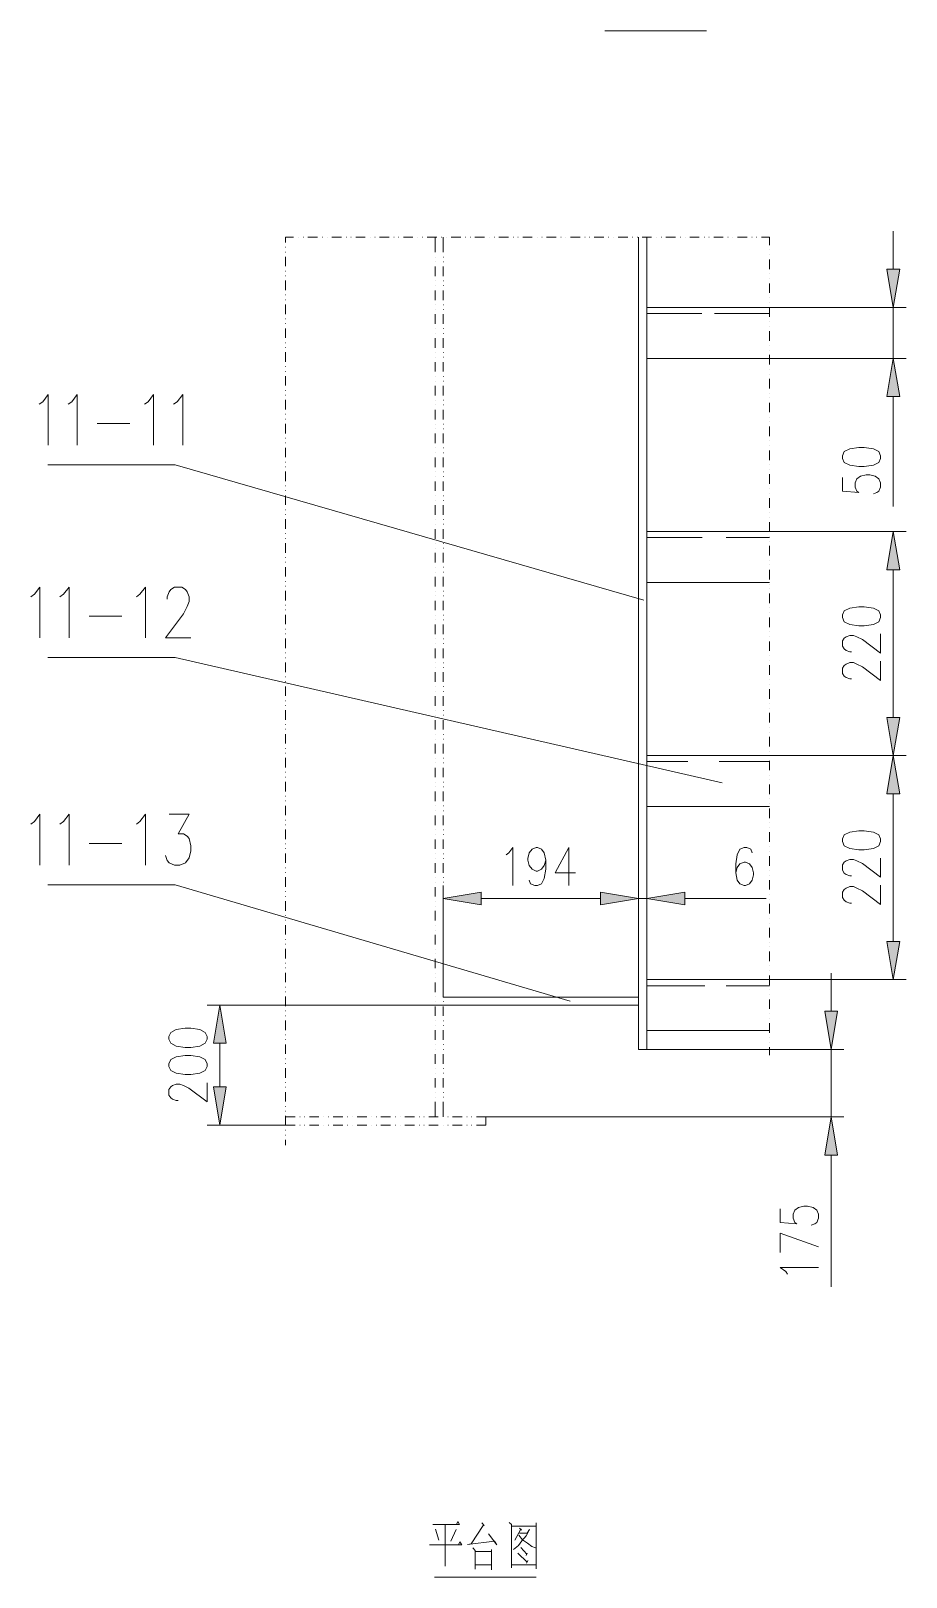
# Model space of a CAD drawing. Header units: millimetres. Extents: x 0 to 829, y 0 to 586.
# Drawn here: x 372.3 to 440.1, y 169.9 to 289.7 of the extents above; entities that cross this region are included whole.
import ezdxf

# ---------------------------------------------------------------- set-up
doc = ezdxf.new("R2010")
doc.units = ezdxf.units.MM

msp = doc.modelspace()

# ---------------------------------------------------------------- hatches: boundary and pattern name
h = msp.add_hatch(color=0)
h.dxf.hatch_style = 2
h.paths.add_polyline_path([(438.598028, 271.222611), (439.091917, 268.266333), (439.585806, 271.222611)])
h = msp.add_hatch(color=0)
h.dxf.hatch_style = 2
h.paths.add_polyline_path([(438.598028, 261.362472), (439.091917, 264.322278), (439.585806, 261.362472)])
h = msp.add_hatch(color=0)
h.dxf.hatch_style = 2
h.paths.add_polyline_path([(438.598028, 247.953389), (439.091917, 250.913194), (439.585806, 247.953389)])
h = msp.add_hatch(color=0)
h.dxf.hatch_style = 2
h.paths.add_polyline_path([(438.598028, 236.519861), (439.091917, 233.560056), (439.585806, 236.519861)])
h = msp.add_hatch(color=0)
h.dxf.hatch_style = 2
h.paths.add_polyline_path([(438.598028, 230.603778), (439.091917, 233.560056), (439.585806, 230.603778)])
h = msp.add_hatch(color=0)
h.dxf.hatch_style = 2
h.paths.add_polyline_path([(407.176111, 222.990833), (404.219833, 222.496944), (407.176111, 222.006583)])
h = msp.add_hatch(color=0)
h.dxf.hatch_style = 2
h.paths.add_polyline_path([(416.404778, 222.990833), (419.361056, 222.496944), (416.404778, 222.006583)])
h = msp.add_hatch(color=0)
h.dxf.hatch_style = 2
h.paths.add_polyline_path([(416.404778, 222.990833), (419.361056, 222.496944), (416.404778, 222.006583)])
h = msp.add_hatch(color=0)
h.dxf.hatch_style = 2
h.paths.add_polyline_path([(422.948806, 222.990833), (419.992528, 222.496944), (422.948806, 222.006583)])
h = msp.add_hatch(color=0)
h.dxf.hatch_style = 2
h.paths.add_polyline_path([(438.598028, 219.166722), (439.091917, 216.206917), (439.585806, 219.166722)])
h = msp.add_hatch(color=0)
h.dxf.hatch_style = 2
h.paths.add_polyline_path([(386.42925, 211.271556), (386.923139, 214.227833), (387.4135, 211.271556)])
h = msp.add_hatch(color=0)
h.dxf.hatch_style = 2
h.paths.add_polyline_path([(433.789667, 213.755111), (434.280028, 210.798833), (434.773917, 213.755111)])
h = msp.add_hatch(color=0)
h.dxf.hatch_style = 2
h.paths.add_polyline_path([(386.42925, 207.899), (386.923139, 204.942722), (387.4135, 207.899)])
h = msp.add_hatch(color=0)
h.dxf.hatch_style = 2
h.paths.add_polyline_path([(433.789667, 202.614389), (434.280028, 205.574194), (434.773917, 202.614389)])

# ---------------------------------------------------------------- linework, layer by layer
at = {"color": 0, "lineweight": 0}
for points in [[(424.620972, 289.687), (416.732861, 289.687)], [(392.01725, 273.702639), (392.01725, 273.304)], [(392.638139, 273.702639), (392.01725, 273.702639)], [(393.008556, 273.702639), (393.026194, 273.702639)], [(393.378972, 273.702639), (393.396611, 273.702639)], [(394.486694, 273.702639), (393.745861, 273.702639)], [(394.857111, 273.702639), (394.87475, 273.702639)], [(395.227528, 273.702639), (395.245167, 273.702639)], [(396.33525, 273.702639), (395.594417, 273.702639)], [(396.705667, 273.702639), (396.723306, 273.702639)], [(397.076083, 273.702639), (397.093722, 273.702639)], [(398.183806, 273.702639), (397.442972, 273.702639)], [(398.554222, 273.702639), (398.571861, 273.702639)], [(398.924639, 273.702639), (398.942278, 273.702639)], [(400.032361, 273.702639), (399.291528, 273.702639)], [(400.402778, 273.702639), (400.420417, 273.702639)], [(400.773194, 273.702639), (400.790833, 273.702639)], [(401.880917, 273.702639), (401.140083, 273.702639)], [(402.251333, 273.702639), (402.268972, 273.702639)], [(402.62175, 273.702639), (402.639389, 273.702639)], [(403.729472, 273.702639), (402.988639, 273.702639)], [(403.588361, 273.702639), (403.588361, 272.542)], [(404.099889, 273.702639), (404.117528, 273.702639)], [(404.219833, 273.702639), (404.219833, 272.542)], [(404.470306, 273.702639), (404.487944, 273.702639)], [(405.578028, 273.702639), (404.837194, 273.702639)], [(405.948444, 273.702639), (405.966083, 273.702639)], [(406.318861, 273.702639), (406.3365, 273.702639)], [(407.426583, 273.702639), (406.68575, 273.702639)], [(407.797, 273.702639), (407.814639, 273.702639)], [(408.167417, 273.702639), (408.185056, 273.702639)], [(409.275139, 273.702639), (408.534306, 273.702639)], [(409.645556, 273.702639), (409.663194, 273.702639)], [(410.015972, 273.702639), (410.033611, 273.702639)], [(411.123694, 273.702639), (410.382861, 273.702639)], [(411.494111, 273.702639), (411.51175, 273.702639)], [(411.864528, 273.702639), (411.882167, 273.702639)], [(412.97225, 273.702639), (412.231417, 273.702639)], [(413.342667, 273.702639), (413.360306, 273.702639)], [(413.713083, 273.702639), (413.730722, 273.702639)], [(414.820806, 273.702639), (414.079972, 273.702639)], [(415.191222, 273.702639), (415.208861, 273.702639)], [(415.561639, 273.702639), (415.579278, 273.702639)], [(416.669361, 273.702639), (415.928528, 273.702639)], [(417.039778, 273.702639), (417.057417, 273.702639)], [(417.410194, 273.702639), (417.427833, 273.702639)], [(418.517917, 273.702639), (417.777083, 273.702639)], [(418.888333, 273.702639), (418.905972, 273.702639)], [(419.25875, 273.702639), (419.276389, 273.702639)], [(419.361056, 273.702639), (419.361056, 210.798833)], [(420.366472, 273.702639), (419.625639, 273.702639)], [(419.992528, 273.702639), (419.992528, 210.798833)], [(420.736889, 273.702639), (420.754528, 273.702639)], [(421.107306, 273.702639), (421.124944, 273.702639)], [(422.215028, 273.702639), (421.474194, 273.702639)], [(422.585444, 273.702639), (422.603083, 273.702639)], [(422.955861, 273.702639), (422.9735, 273.702639)], [(424.063583, 273.702639), (423.326278, 273.702639)], [(424.434, 273.702639), (424.451639, 273.702639)], [(424.804417, 273.702639), (424.822056, 273.702639)], [(425.912139, 273.702639), (425.174833, 273.702639)], [(426.282556, 273.702639), (426.300194, 273.702639)], [(426.652972, 273.702639), (426.670611, 273.702639)], [(427.760694, 273.702639), (427.023389, 273.702639)], [(428.131111, 273.702639), (428.14875, 273.702639)], [(428.501528, 273.702639), (428.519167, 273.702639)], [(429.489306, 273.702639), (428.871944, 273.702639)], [(429.489306, 273.702639), (429.489306, 273.088806)], [(439.091917, 271.222611), (439.091917, 274.178889)], [(392.01725, 272.933583), (392.034889, 272.933583)], [(392.01725, 272.563167), (392.034889, 272.563167)], [(392.01725, 272.19275), (392.01725, 271.455444)], [(403.588361, 272.175111), (403.606, 272.175111)], [(404.219833, 272.175111), (404.237472, 272.175111)], [(429.489306, 272.718389), (429.506944, 272.718389)], [(429.489306, 272.3515), (429.506944, 272.3515)], [(429.489306, 271.981083), (429.489306, 271.24025)], [(392.01725, 271.085028), (392.034889, 271.085028)], [(392.01725, 270.714611), (392.034889, 270.714611)], [(403.588361, 271.804694), (403.606, 271.804694)], [(403.588361, 271.434278), (403.588361, 270.693444)], [(404.219833, 271.804694), (404.237472, 271.804694)], [(404.219833, 271.434278), (404.219833, 270.693444)], [(429.489306, 270.869833), (429.506944, 270.869833)], [(392.01725, 270.344194), (392.01725, 269.606889)], [(403.588361, 270.326556), (403.606, 270.326556)], [(403.588361, 269.956139), (403.606, 269.956139)], [(403.588361, 269.585722), (403.588361, 268.844889)], [(404.219833, 270.326556), (404.237472, 270.326556)], [(404.219833, 269.956139), (404.237472, 269.956139)], [(404.219833, 269.585722), (404.219833, 268.844889)], [(429.489306, 270.502944), (429.506944, 270.502944)], [(429.489306, 270.132528), (429.489306, 269.391694)], [(392.01725, 269.236472), (392.034889, 269.236472)], [(392.01725, 268.866056), (392.034889, 268.866056)], [(392.01725, 268.495639), (392.01725, 267.758333)], [(403.588361, 268.478), (403.606, 268.478)], [(404.219833, 268.478), (404.237472, 268.478)], [(429.489306, 268.266333), (419.992528, 268.266333)], [(429.489306, 269.021278), (429.506944, 269.021278)], [(429.489306, 268.654389), (429.506944, 268.654389)], [(429.489306, 268.283972), (429.489306, 267.543139)], [(429.489306, 268.266333), (440.079694, 268.266333)], [(439.091917, 268.266333), (439.091917, 264.322278)], [(392.01725, 267.387917), (392.034889, 267.387917)], [(403.588361, 268.107583), (403.606, 268.107583)], [(403.588361, 267.737167), (403.588361, 266.996333)], [(404.219833, 268.107583), (404.237472, 268.107583)], [(404.219833, 267.737167), (404.219833, 266.996333)], [(424.250556, 267.790083), (419.992528, 267.790083)], [(429.489306, 267.790083), (425.234806, 267.790083)], [(429.489306, 267.172722), (429.506944, 267.172722)], [(392.01725, 267.0175), (392.034889, 267.0175)], [(392.01725, 266.647083), (392.01725, 265.909778)], [(403.588361, 266.629444), (403.606, 266.629444)], [(403.588361, 266.259028), (403.606, 266.259028)], [(403.588361, 265.888611), (403.588361, 265.147778)], [(404.219833, 266.629444), (404.237472, 266.629444)], [(404.219833, 266.259028), (404.237472, 266.259028)], [(404.219833, 265.888611), (404.219833, 265.147778)], [(429.489306, 266.805833), (429.506944, 266.805833)], [(429.489306, 266.435417), (429.489306, 265.694583)], [(392.01725, 265.539361), (392.034889, 265.539361)], [(392.01725, 265.168944), (392.034889, 265.168944)], [(392.01725, 264.798528), (392.01725, 264.061222)], [(403.588361, 264.780889), (403.606, 264.780889)], [(404.219833, 264.780889), (404.237472, 264.780889)], [(429.489306, 265.324167), (429.506944, 265.324167)], [(429.489306, 264.957278), (429.506944, 264.957278)], [(392.01725, 263.690806), (392.034889, 263.690806)], [(403.588361, 264.410472), (403.606, 264.410472)], [(403.588361, 264.040056), (403.588361, 263.299222)], [(404.219833, 264.410472), (404.237472, 264.410472)], [(404.219833, 264.040056), (404.219833, 263.299222)], [(429.489306, 264.322278), (419.992528, 264.322278)], [(429.489306, 264.586861), (429.489306, 263.846028)], [(429.489306, 264.322278), (440.079694, 264.322278)], [(429.489306, 263.475611), (429.506944, 263.475611)], [(392.01725, 263.320389), (392.034889, 263.320389)], [(392.01725, 262.949972), (392.01725, 262.212667)], [(403.588361, 262.932333), (403.606, 262.932333)], [(403.588361, 262.561917), (403.606, 262.561917)], [(404.219833, 262.932333), (404.237472, 262.932333)], [(404.219833, 262.561917), (404.237472, 262.561917)], [(429.489306, 263.108722), (429.506944, 263.108722)], [(429.489306, 262.738306), (429.489306, 261.997472)], [(372.917861, 260.783917), (373.200083, 260.970889), (373.623417, 261.535333), (373.623417, 257.591278)], [(375.172111, 260.783917), (375.454333, 260.970889), (375.877667, 261.535333), (375.877667, 257.591278)], [(381.088194, 260.783917), (381.370417, 260.970889), (381.790222, 261.535333), (381.790222, 257.591278)], [(383.342444, 260.783917), (383.621139, 260.970889), (384.044472, 261.535333), (384.044472, 257.591278)], [(392.01725, 261.84225), (392.034889, 261.84225)], [(392.01725, 261.471833), (392.034889, 261.471833)], [(392.01725, 261.101417), (392.01725, 260.364111)], [(403.588361, 262.1915), (403.588361, 261.450667)], [(403.588361, 261.083778), (403.606, 261.083778)], [(404.219833, 262.1915), (404.219833, 261.450667)], [(404.219833, 261.083778), (404.237472, 261.083778)], [(429.489306, 261.627056), (429.506944, 261.627056)], [(429.489306, 261.260167), (429.506944, 261.260167)], [(439.091917, 261.362472), (439.091917, 252.842889)], [(392.01725, 259.993694), (392.034889, 259.993694)], [(403.588361, 260.713361), (403.606, 260.713361)], [(403.588361, 260.342944), (403.588361, 259.602111)], [(404.219833, 260.713361), (404.237472, 260.713361)], [(404.219833, 260.342944), (404.219833, 259.602111)], [(429.489306, 260.88975), (429.489306, 260.148917)], [(377.426361, 259.281083), (379.959306, 259.281083)], [(392.01725, 259.623278), (392.034889, 259.623278)], [(392.01725, 259.252861), (392.01725, 258.515556)], [(403.588361, 259.235222), (403.606, 259.235222)], [(403.588361, 258.864806), (403.606, 258.864806)], [(404.219833, 259.235222), (404.237472, 259.235222)], [(404.219833, 258.864806), (404.237472, 258.864806)], [(429.489306, 259.7785), (429.506944, 259.7785)], [(429.489306, 259.411611), (429.506944, 259.411611)], [(429.489306, 259.041194), (429.489306, 258.300361)], [(392.01725, 258.145139), (392.034889, 258.145139)], [(392.01725, 257.774722), (392.034889, 257.774722)], [(403.588361, 258.494389), (403.588361, 257.753556)], [(404.219833, 258.494389), (404.219833, 257.753556)], [(429.489306, 257.929944), (429.506944, 257.929944)], [(429.489306, 257.563056), (429.506944, 257.563056)], [(392.01725, 257.404306), (392.01725, 256.667)], [(392.01725, 256.296583), (392.034889, 256.296583)], [(403.588361, 257.386667), (403.606, 257.386667)], [(403.588361, 257.01625), (403.606, 257.01625)], [(403.588361, 256.645833), (403.588361, 255.905)], [(404.219833, 257.386667), (404.237472, 257.386667)], [(404.219833, 257.01625), (404.237472, 257.01625)], [(404.219833, 256.645833), (404.219833, 255.905)], [(429.489306, 257.192639), (429.489306, 256.451806)], [(383.448278, 256.070806), (373.591667, 256.070806)], [(383.448278, 256.070806), (419.756167, 245.58625)], [(392.01725, 255.926167), (392.034889, 255.926167)], [(392.01725, 255.55575), (392.01725, 254.818444)], [(403.588361, 255.538111), (403.606, 255.538111)], [(403.588361, 255.167694), (403.606, 255.167694)], [(404.219833, 255.538111), (404.237472, 255.538111)], [(404.219833, 255.167694), (404.237472, 255.167694)], [(429.489306, 256.081389), (429.506944, 256.081389)], [(429.489306, 255.7145), (429.506944, 255.7145)], [(429.489306, 255.344083), (429.489306, 254.60325)], [(435.147861, 255.097139), (435.147861, 254.038806), (436.417861, 253.932972), (436.27675, 254.038806), (436.135639, 254.356306), (436.135639, 254.673806), (436.27675, 254.991306), (436.558972, 255.202972), (436.978778, 255.308806), (437.261, 255.308806), (437.684333, 255.202972), (437.966556, 254.991306), (438.107667, 254.673806), (438.107667, 254.356306), (437.966556, 254.038806), (437.825444, 253.932972), (437.543222, 253.827139)], [(392.01725, 254.448028), (392.034889, 254.448028)], [(392.01725, 254.077611), (392.034889, 254.077611)], [(403.588361, 254.797278), (403.588361, 254.056444)], [(404.219833, 254.797278), (404.219833, 254.056444)], [(429.489306, 254.232833), (429.506944, 254.232833)], [(392.01725, 253.707194), (392.01725, 252.969889)], [(403.588361, 253.689556), (403.606, 253.689556)], [(403.588361, 253.319139), (403.606, 253.319139)], [(403.588361, 252.948722), (403.588361, 252.207889)], [(404.219833, 253.689556), (404.237472, 253.689556)], [(404.219833, 253.319139), (404.237472, 253.319139)], [(404.219833, 252.948722), (404.219833, 252.207889)], [(429.489306, 253.865944), (429.506944, 253.865944)], [(429.489306, 253.495528), (429.489306, 252.754694)], [(392.01725, 252.599472), (392.034889, 252.599472)], [(392.01725, 252.229056), (392.034889, 252.229056)], [(392.01725, 251.858639), (392.01725, 251.121333)], [(403.588361, 251.837472), (403.606, 251.837472)], [(404.219833, 251.837472), (404.237472, 251.837472)], [(429.489306, 252.384278), (429.506944, 252.384278)], [(429.489306, 252.017389), (429.506944, 252.017389)], [(429.489306, 251.646972), (429.489306, 250.906139)], [(392.01725, 250.750917), (392.034889, 250.750917)], [(392.01725, 250.3805), (392.034889, 250.3805)], [(403.588361, 251.470583), (403.606, 251.470583)], [(403.588361, 251.100167), (403.588361, 250.359333)], [(404.219833, 251.470583), (404.237472, 251.470583)], [(404.219833, 251.100167), (404.219833, 250.359333)], [(429.489306, 250.913194), (419.992528, 250.913194)], [(424.292889, 250.440472), (419.992528, 250.440472)], [(429.489306, 250.440472), (426.155556, 250.440472)], [(429.489306, 250.913194), (440.079694, 250.913194)], [(429.489306, 250.535722), (429.506944, 250.535722)], [(392.01725, 250.010083), (392.01725, 249.272778)], [(403.588361, 249.988917), (403.606, 249.988917)], [(403.588361, 249.622028), (403.606, 249.622028)], [(403.588361, 249.251611), (403.588361, 248.510778)], [(404.219833, 249.988917), (404.237472, 249.988917)], [(404.219833, 249.622028), (404.237472, 249.622028)], [(404.219833, 249.251611), (404.219833, 248.510778)], [(429.489306, 250.168833), (429.506944, 250.168833)], [(429.489306, 249.798417), (429.489306, 249.057583)], [(392.01725, 248.902361), (392.034889, 248.902361)], [(392.01725, 248.531944), (392.034889, 248.531944)], [(392.01725, 248.161528), (392.01725, 247.424222)], [(403.588361, 248.140361), (403.606, 248.140361)], [(404.219833, 248.140361), (404.237472, 248.140361)], [(429.489306, 248.687167), (429.506944, 248.687167)], [(429.489306, 248.320278), (429.506944, 248.320278)], [(429.489306, 247.949861), (429.489306, 247.209028)], [(439.091917, 247.953389), (439.091917, 236.519861)], [(392.01725, 247.053806), (392.034889, 247.053806)], [(403.588361, 247.773472), (403.606, 247.773472)], [(403.588361, 247.403056), (403.588361, 246.662222)], [(404.219833, 247.773472), (404.237472, 247.773472)], [(404.219833, 247.403056), (404.219833, 246.662222)], [(429.489306, 246.969139), (419.992528, 246.969139)], [(429.489306, 246.838611), (429.506944, 246.838611)], [(372.286389, 245.861417), (372.565083, 246.048389), (372.988417, 246.612833), (372.988417, 242.668778)], [(374.537111, 245.861417), (374.819333, 246.048389), (375.242667, 246.612833), (375.242667, 242.668778)], [(380.453194, 245.861417), (380.735417, 246.048389), (381.15875, 246.612833), (381.15875, 242.668778)], [(382.848556, 245.674444), (382.848556, 245.861417), (382.989667, 246.235361), (383.130778, 246.425861), (383.413, 246.612833), (383.973917, 246.612833), (384.256139, 246.425861), (384.39725, 246.235361), (384.538361, 245.861417), (384.538361, 245.487472), (384.39725, 245.11), (384.115028, 244.545556), (382.707444, 242.668778), (384.679472, 242.668778)], [(392.01725, 246.683389), (392.034889, 246.683389)], [(392.01725, 246.312972), (392.01725, 245.575667)], [(403.588361, 246.291806), (403.606, 246.291806)], [(403.588361, 245.924917), (403.606, 245.924917)], [(403.588361, 245.5545), (403.588361, 244.813667)], [(404.219833, 246.291806), (404.237472, 246.291806)], [(404.219833, 245.924917), (404.237472, 245.924917)], [(404.219833, 245.5545), (404.219833, 244.813667)], [(429.489306, 246.471722), (429.506944, 246.471722)], [(429.489306, 246.101306), (429.489306, 245.360472)], [(376.791361, 244.358583), (379.327833, 244.358583)], [(392.01725, 245.20525), (392.034889, 245.20525)], [(392.01725, 244.834833), (392.034889, 244.834833)], [(392.01725, 244.464417), (392.01725, 243.727111)], [(403.588361, 244.44325), (403.606, 244.44325)], [(404.219833, 244.44325), (404.237472, 244.44325)], [(429.489306, 244.990056), (429.506944, 244.990056)], [(429.489306, 244.623167), (429.506944, 244.623167)], [(392.01725, 243.356694), (392.034889, 243.356694)], [(403.588361, 244.076361), (403.606, 244.076361)], [(403.588361, 243.705944), (403.588361, 242.965111)], [(404.219833, 244.076361), (404.237472, 244.076361)], [(404.219833, 243.705944), (404.219833, 242.965111)], [(429.489306, 244.25275), (429.489306, 243.511917)], [(429.489306, 243.1415), (429.506944, 243.1415)], [(392.01725, 242.986278), (392.034889, 242.986278)], [(392.01725, 242.615861), (392.01725, 241.878556)], [(403.588361, 242.594694), (403.606, 242.594694)], [(403.588361, 242.227806), (403.606, 242.227806)], [(404.219833, 242.594694), (404.237472, 242.594694)], [(404.219833, 242.227806), (404.237472, 242.227806)], [(429.489306, 242.774611), (429.506944, 242.774611)], [(429.489306, 242.404194), (429.489306, 241.663361)], [(435.853417, 241.603389), (435.712306, 241.603389), (435.430083, 241.709222), (435.288972, 241.815056), (435.147861, 242.026722), (435.147861, 242.446528), (435.288972, 242.658194), (435.430083, 242.764028), (435.712306, 242.869861), (435.994528, 242.869861), (436.27675, 242.764028), (436.696556, 242.552361), (438.107667, 241.497556), (438.107667, 242.975694)], [(383.448278, 241.148306), (373.591667, 241.148306)], [(383.448278, 241.148306), (425.845111, 231.453972)], [(392.01725, 241.508139), (392.034889, 241.508139)], [(392.01725, 241.137722), (392.034889, 241.137722)], [(392.01725, 240.767306), (392.01725, 240.03)], [(403.588361, 241.857389), (403.588361, 241.116556)], [(403.588361, 240.746139), (403.606, 240.746139)], [(404.219833, 241.857389), (404.219833, 241.116556)], [(404.219833, 240.746139), (404.237472, 240.746139)], [(429.489306, 241.292944), (429.506944, 241.292944)], [(429.489306, 240.926056), (429.506944, 240.926056)], [(435.853417, 239.49025), (435.712306, 239.49025), (435.430083, 239.596083), (435.288972, 239.701917), (435.147861, 239.913583), (435.147861, 240.336917), (435.288972, 240.545056), (435.430083, 240.650889), (435.712306, 240.756722), (435.994528, 240.756722), (436.27675, 240.650889), (436.696556, 240.439222), (438.107667, 239.384417), (438.107667, 240.862556)], [(392.01725, 239.659583), (392.034889, 239.659583)], [(403.588361, 240.37925), (403.606, 240.37925)], [(403.588361, 240.008833), (403.588361, 239.268)], [(404.219833, 240.37925), (404.237472, 240.37925)], [(404.219833, 240.008833), (404.219833, 239.268)], [(429.489306, 240.555639), (429.489306, 239.814806)], [(392.01725, 239.289167), (392.034889, 239.289167)], [(392.01725, 238.91875), (392.01725, 238.181444)], [(403.588361, 238.897583), (403.606, 238.897583)], [(403.588361, 238.530694), (403.606, 238.530694)], [(404.219833, 238.897583), (404.237472, 238.897583)], [(404.219833, 238.530694), (404.237472, 238.530694)], [(429.489306, 239.444389), (429.506944, 239.444389)], [(429.489306, 239.0775), (429.506944, 239.0775)], [(429.489306, 238.707083), (429.489306, 237.96625)], [(392.01725, 237.811028), (392.034889, 237.811028)], [(392.01725, 237.440611), (392.034889, 237.440611)], [(403.588361, 238.160278), (403.588361, 237.419444)], [(404.219833, 238.160278), (404.219833, 237.419444)], [(429.489306, 237.595833), (429.506944, 237.595833)], [(429.489306, 237.228944), (429.506944, 237.228944)], [(392.01725, 237.070194), (392.01725, 236.332889)], [(392.01725, 235.962472), (392.034889, 235.962472)], [(403.588361, 237.049028), (403.606, 237.049028)], [(403.588361, 236.682139), (403.606, 236.682139)], [(403.588361, 236.311722), (403.588361, 235.570889)], [(404.219833, 237.049028), (404.237472, 237.049028)], [(404.219833, 236.682139), (404.237472, 236.682139)], [(404.219833, 236.311722), (404.219833, 235.570889)], [(429.489306, 236.858528), (429.489306, 236.117694)], [(392.01725, 235.592056), (392.034889, 235.592056)], [(392.01725, 235.221639), (392.01725, 234.484333)], [(403.588361, 235.200472), (403.606, 235.200472)], [(403.588361, 234.833583), (403.606, 234.833583)], [(404.219833, 235.200472), (404.237472, 235.200472)], [(404.219833, 234.833583), (404.237472, 234.833583)], [(429.489306, 235.747278), (429.506944, 235.747278)], [(429.489306, 235.376861), (429.506944, 235.376861)], [(429.489306, 235.009972), (429.489306, 234.269139)], [(392.01725, 234.113917), (392.034889, 234.113917)], [(392.01725, 233.7435), (392.034889, 233.7435)], [(403.588361, 234.463167), (403.588361, 233.722333)], [(404.219833, 234.463167), (404.219833, 233.722333)], [(429.489306, 233.560056), (419.992528, 233.560056)], [(429.489306, 233.898722), (429.506944, 233.898722)], [(429.489306, 233.560056), (440.079694, 233.560056)], [(429.489306, 233.560056), (440.079694, 233.560056)], [(429.489306, 233.528306), (429.506944, 233.528306)], [(392.01725, 233.373083), (392.01725, 232.635778)], [(403.588361, 233.351917), (403.606, 233.351917)], [(403.588361, 232.985028), (403.606, 232.985028)], [(403.588361, 232.614611), (403.588361, 231.873778)], [(404.219833, 233.351917), (404.237472, 233.351917)], [(404.219833, 232.985028), (404.237472, 232.985028)], [(404.219833, 232.614611), (404.219833, 231.873778)], [(423.174583, 233.087333), (419.992528, 233.087333)], [(429.489306, 233.087333), (425.594639, 233.087333)], [(429.489306, 233.161417), (429.489306, 232.420583)], [(392.01725, 232.265361), (392.034889, 232.265361)], [(392.01725, 231.894944), (392.034889, 231.894944)], [(392.01725, 231.524528), (392.01725, 230.787222)], [(403.588361, 231.503361), (403.606, 231.503361)], [(403.588361, 231.136472), (403.606, 231.136472)], [(404.219833, 231.503361), (404.237472, 231.503361)], [(404.219833, 231.136472), (404.237472, 231.136472)], [(429.489306, 232.050167), (429.506944, 232.050167)], [(429.489306, 231.67975), (429.506944, 231.67975)], [(429.489306, 231.312861), (429.489306, 230.572028)], [(392.01725, 230.416806), (392.034889, 230.416806)], [(392.01725, 230.046389), (392.034889, 230.046389)], [(403.588361, 230.766056), (403.588361, 230.025222)], [(404.219833, 230.766056), (404.219833, 230.025222)], [(429.489306, 230.201611), (429.506944, 230.201611)], [(439.091917, 230.603778), (439.091917, 219.166722)], [(372.286389, 228.257806), (372.565083, 228.444778), (372.988417, 229.009222), (372.988417, 225.065167)], [(374.537111, 228.257806), (374.819333, 228.444778), (375.242667, 229.009222), (375.242667, 225.065167)], [(380.453194, 228.257806), (380.735417, 228.444778), (381.15875, 229.009222), (381.15875, 225.065167)], [(382.989667, 229.009222), (384.538361, 229.009222), (383.691694, 227.506389), (384.115028, 227.506389), (384.39725, 227.319417), (384.538361, 227.128917), (384.679472, 226.568), (384.679472, 226.190528), (384.538361, 225.626083), (384.256139, 225.252139), (383.832806, 225.065167), (383.413, 225.065167), (382.989667, 225.252139), (382.848556, 225.439111), (382.707444, 225.816583)], [(392.01725, 229.675972), (392.01725, 228.938667)], [(403.588361, 229.654806), (403.606, 229.654806)], [(403.588361, 229.287917), (403.606, 229.287917)], [(403.588361, 228.9175), (403.588361, 228.176667)], [(404.219833, 229.654806), (404.237472, 229.654806)], [(404.219833, 229.287917), (404.237472, 229.287917)], [(404.219833, 228.9175), (404.219833, 228.176667)], [(429.489306, 229.616), (419.992528, 229.616)], [(429.489306, 229.831194), (429.506944, 229.831194)], [(429.489306, 229.464306), (429.489306, 228.723472)], [(392.01725, 228.56825), (392.034889, 228.56825)], [(392.01725, 228.197833), (392.034889, 228.197833)], [(392.01725, 227.827417), (392.01725, 227.090111)], [(403.588361, 227.80625), (403.606, 227.80625)], [(404.219833, 227.80625), (404.237472, 227.80625)], [(429.489306, 228.353056), (429.506944, 228.353056)], [(429.489306, 227.982639), (429.506944, 227.982639)], [(429.489306, 227.61575), (429.489306, 226.874917)], [(376.791361, 226.754972), (379.327833, 226.754972)], [(392.01725, 226.719694), (392.034889, 226.719694)], [(392.01725, 226.349278), (392.034889, 226.349278)], [(403.588361, 227.439361), (403.606, 227.439361)], [(403.588361, 227.068944), (403.588361, 226.328111)], [(404.219833, 227.439361), (404.237472, 227.439361)], [(404.219833, 227.068944), (404.219833, 226.328111)], [(409.095222, 225.880083), (409.306889, 226.021194), (409.624389, 226.441), (409.624389, 223.484722)], [(412.160861, 225.45675), (412.055028, 225.033417), (411.843361, 224.751194), (411.525861, 224.610083), (411.420028, 224.610083), (411.102528, 224.751194), (410.890861, 225.033417), (410.785028, 225.45675), (410.785028, 225.597861), (410.890861, 226.021194), (411.102528, 226.299889), (411.420028, 226.441), (411.525861, 226.441), (411.843361, 226.299889), (412.055028, 226.021194), (412.160861, 225.45675), (412.160861, 224.751194), (412.055028, 224.049167), (411.843361, 223.625833), (411.525861, 223.484722), (411.314194, 223.484722), (410.996694, 223.625833), (410.890861, 223.908056)], [(413.9565, 226.441), (412.898167, 224.468972), (414.482139, 224.468972)], [(413.9565, 226.441), (413.9565, 223.484722)], [(428.162861, 226.021194), (428.057028, 226.299889), (427.739528, 226.441), (427.527861, 226.441), (427.210361, 226.299889), (426.998694, 225.880083), (426.892861, 225.174528), (426.892861, 224.468972), (426.998694, 223.908056), (427.210361, 223.625833), (427.527861, 223.484722), (427.633694, 223.484722), (427.951194, 223.625833), (428.162861, 223.908056), (428.268694, 224.327861), (428.268694, 224.468972), (428.162861, 224.892306), (427.951194, 225.174528), (427.633694, 225.315639), (427.527861, 225.315639), (427.210361, 225.174528), (426.998694, 224.892306), (426.892861, 224.468972)], [(429.489306, 226.5045), (429.506944, 226.5045)], [(392.01725, 225.978861), (392.01725, 225.241556)], [(403.588361, 225.957694), (403.606, 225.957694)], [(403.588361, 225.590806), (403.606, 225.590806)], [(403.588361, 225.220389), (403.588361, 224.479556)], [(404.219833, 225.957694), (404.237472, 225.957694)], [(404.219833, 225.590806), (404.237472, 225.590806)], [(404.219833, 225.220389), (404.219833, 224.479556)], [(429.489306, 226.134083), (429.506944, 226.134083)], [(429.489306, 225.767194), (429.489306, 225.026361)], [(435.853417, 224.25025), (435.712306, 224.25025), (435.430083, 224.356083), (435.288972, 224.461917), (435.147861, 224.673583), (435.147861, 225.096917), (435.288972, 225.308583), (435.430083, 225.414417), (435.712306, 225.516722), (435.994528, 225.516722), (436.27675, 225.414417), (436.696556, 225.20275), (438.107667, 224.144417), (438.107667, 225.622556)], [(392.01725, 224.871139), (392.034889, 224.871139)], [(392.01725, 224.500722), (392.034889, 224.500722)], [(392.01725, 224.130306), (392.01725, 223.393)], [(403.588361, 224.109139), (403.606, 224.109139)], [(404.219833, 224.109139), (404.237472, 224.109139)], [(429.489306, 224.655944), (429.506944, 224.655944)], [(429.489306, 224.285528), (429.506944, 224.285528)], [(383.448278, 223.544694), (373.591667, 223.544694)], [(383.448278, 223.544694), (414.048222, 214.541806)], [(392.01725, 223.022583), (392.034889, 223.022583)], [(403.588361, 223.74225), (403.606, 223.74225)], [(403.588361, 223.371833), (403.588361, 222.631)], [(404.219833, 223.74225), (404.237472, 223.74225)], [(404.219833, 214.859306), (404.219833, 223.484722)], [(404.219833, 223.371833), (404.219833, 222.631)], [(419.361056, 214.859306), (419.361056, 223.484722)], [(419.361056, 214.859306), (419.361056, 223.484722)], [(419.992528, 216.206917), (419.992528, 223.484722)], [(429.489306, 223.918639), (429.489306, 223.177806)], [(429.489306, 222.807389), (429.506944, 222.807389)], [(435.853417, 222.137111), (435.712306, 222.137111), (435.430083, 222.242944), (435.288972, 222.348778), (435.147861, 222.560444), (435.147861, 222.983778), (435.288972, 223.195444), (435.430083, 223.301278), (435.712306, 223.407111), (435.994528, 223.407111), (436.27675, 223.301278), (436.696556, 223.089611), (438.107667, 222.031278), (438.107667, 223.512944)], [(392.01725, 222.652167), (392.034889, 222.652167)], [(392.01725, 222.28175), (392.01725, 221.544444)], [(403.588361, 222.260583), (403.606, 222.260583)], [(403.588361, 221.893694), (403.606, 221.893694)], [(404.219833, 222.260583), (404.237472, 222.260583)], [(404.219833, 221.893694), (404.237472, 221.893694)], [(407.176111, 222.496944), (416.404778, 222.496944)], [(416.404778, 222.496944), (413.444972, 222.496944)], [(419.361056, 222.496944), (419.992528, 222.496944)], [(422.948806, 222.496944), (429.252944, 222.496944)], [(429.489306, 222.436972), (429.506944, 222.436972)], [(429.489306, 222.070083), (429.489306, 221.32925)], [(392.01725, 221.174028), (392.034889, 221.174028)], [(392.01725, 220.803611), (392.034889, 220.803611)], [(392.01725, 220.433194), (392.01725, 219.695889)], [(403.588361, 221.523278), (403.588361, 220.782444)], [(403.588361, 220.412028), (403.606, 220.412028)], [(404.219833, 221.523278), (404.219833, 220.782444)], [(404.219833, 220.412028), (404.237472, 220.412028)], [(429.489306, 220.958833), (429.506944, 220.958833)], [(429.489306, 220.588417), (429.506944, 220.588417)], [(392.01725, 219.325472), (392.034889, 219.325472)], [(403.588361, 220.045139), (403.606, 220.045139)], [(403.588361, 219.674722), (403.588361, 218.933889)], [(404.219833, 220.045139), (404.237472, 220.045139)], [(404.219833, 219.674722), (404.219833, 218.933889)], [(429.489306, 220.221528), (429.489306, 219.480694)], [(392.01725, 218.955056), (392.034889, 218.955056)], [(392.01725, 218.584639), (392.01725, 217.847333)], [(403.588361, 218.563472), (403.606, 218.563472)], [(403.588361, 218.196583), (403.606, 218.196583)], [(404.219833, 218.563472), (404.237472, 218.563472)], [(404.219833, 218.196583), (404.237472, 218.196583)], [(429.489306, 219.110278), (429.506944, 219.110278)], [(429.489306, 218.739861), (429.506944, 218.739861)], [(429.489306, 218.372972), (429.489306, 217.632139)], [(392.01725, 217.476917), (392.034889, 217.476917)], [(392.01725, 217.1065), (392.034889, 217.1065)], [(403.588361, 217.826167), (403.588361, 217.085333)], [(404.219833, 217.826167), (404.219833, 217.085333)], [(429.489306, 217.261722), (429.506944, 217.261722)], [(429.489306, 216.891306), (429.506944, 216.891306)], [(392.01725, 216.736083), (392.01725, 215.998778)], [(392.01725, 215.628361), (392.034889, 215.628361)], [(403.588361, 216.714917), (403.606, 216.714917)], [(403.588361, 216.348028), (403.606, 216.348028)], [(403.588361, 215.977611), (403.588361, 215.236778)], [(404.219833, 216.714917), (404.237472, 216.714917)], [(404.219833, 216.348028), (404.237472, 216.348028)], [(404.219833, 215.977611), (404.219833, 215.236778)], [(429.489306, 216.206917), (419.992528, 216.206917)], [(424.479861, 215.734194), (419.992528, 215.734194)], [(429.489306, 215.734194), (426.155556, 215.734194)], [(429.489306, 216.524417), (429.489306, 215.783583)], [(429.489306, 216.206917), (440.079694, 216.206917)], [(434.280028, 213.755111), (434.280028, 216.714917)], [(392.01725, 215.257944), (392.034889, 215.257944)], [(392.01725, 214.887528), (392.01725, 214.150222)], [(403.588361, 214.866361), (403.606, 214.866361)], [(403.588361, 214.499472), (403.606, 214.499472)], [(404.219833, 214.866361), (404.237472, 214.866361)], [(404.219833, 214.859306), (419.361056, 214.859306)], [(404.219833, 214.499472), (404.237472, 214.499472)], [(429.489306, 215.413167), (429.506944, 215.413167)], [(429.489306, 215.04275), (429.506944, 215.04275)], [(429.489306, 214.675861), (429.489306, 213.935028)], [(404.219833, 214.227833), (385.935361, 214.227833)], [(392.01725, 213.779806), (392.034889, 213.779806)], [(392.01725, 213.409389), (392.034889, 213.409389)], [(403.588361, 214.129056), (403.588361, 213.388222)], [(404.219833, 214.227833), (419.361056, 214.227833)], [(404.219833, 214.129056), (404.219833, 213.388222)], [(429.489306, 213.564611), (429.506944, 213.564611)], [(429.489306, 213.194194), (429.506944, 213.194194)], [(392.01725, 213.038972), (392.01725, 212.301667)], [(403.588361, 213.017806), (403.606, 213.017806)], [(403.588361, 212.650917), (403.606, 212.650917)], [(403.588361, 212.2805), (403.588361, 211.539667)], [(404.219833, 213.017806), (404.237472, 213.017806)], [(404.219833, 212.650917), (404.237472, 212.650917)], [(404.219833, 212.2805), (404.219833, 211.539667)], [(429.489306, 212.266389), (419.992528, 212.266389)], [(429.489306, 212.827306), (429.489306, 212.086472)], [(386.923139, 211.271556), (386.923139, 207.899)], [(392.01725, 211.93125), (392.034889, 211.93125)], [(392.01725, 211.560833), (392.034889, 211.560833)], [(392.01725, 211.190417), (392.01725, 210.453111)], [(403.588361, 211.16925), (403.606, 211.16925)], [(403.588361, 210.798833), (403.606, 210.798833)], [(404.219833, 211.16925), (404.237472, 211.16925)], [(404.219833, 210.798833), (404.237472, 210.798833)], [(419.361056, 210.798833), (419.992528, 210.798833)], [(419.992528, 210.798833), (435.267806, 210.798833)], [(429.489306, 211.716056), (429.506944, 211.716056)], [(429.489306, 211.345639), (429.506944, 211.345639)], [(429.489306, 210.97875), (429.489306, 210.361389)], [(434.280028, 210.798833), (434.280028, 205.574194)], [(392.01725, 210.082694), (392.034889, 210.082694)], [(392.01725, 209.712278), (392.034889, 209.712278)], [(403.588361, 210.431944), (403.588361, 209.691111)], [(404.219833, 210.431944), (404.219833, 209.691111)], [(392.01725, 209.341861), (392.01725, 208.604556)], [(403.588361, 209.320694), (403.606, 209.320694)], [(403.588361, 208.950278), (403.606, 208.950278)], [(403.588361, 208.583389), (403.588361, 207.842556)], [(404.219833, 209.320694), (404.237472, 209.320694)], [(404.219833, 208.950278), (404.237472, 208.950278)], [(404.219833, 208.583389), (404.219833, 207.842556)], [(383.681111, 206.837139), (383.54, 206.837139), (383.261306, 206.942972), (383.120194, 207.048806), (382.979083, 207.260472), (382.979083, 207.683806), (383.120194, 207.895472), (383.261306, 208.001306), (383.54, 208.107139), (383.822222, 208.107139), (384.104444, 208.001306), (384.527778, 207.789639), (385.935361, 206.731306), (385.935361, 208.212972)], [(392.01725, 208.234139), (392.034889, 208.234139)], [(392.01725, 207.863722), (392.034889, 207.863722)], [(392.01725, 207.493306), (392.01725, 206.752472)], [(403.588361, 207.472139), (403.606, 207.472139)], [(404.219833, 207.472139), (404.237472, 207.472139)], [(392.01725, 206.385583), (392.034889, 206.385583)], [(392.01725, 206.015167), (392.034889, 206.015167)], [(403.588361, 207.101722), (403.606, 207.101722)], [(403.588361, 206.734833), (403.588361, 205.574194)], [(404.219833, 207.101722), (404.237472, 207.101722)], [(404.219833, 206.734833), (404.219833, 205.574194)], [(392.01725, 204.942722), (385.935361, 204.942722)], [(392.01725, 205.64475), (392.01725, 204.903917)], [(392.751028, 205.574194), (392.01725, 205.574194)], [(392.751028, 204.942722), (392.01725, 204.942722)], [(393.117917, 205.574194), (393.135556, 205.574194)], [(393.117917, 204.942722), (393.135556, 204.942722)], [(393.488333, 205.574194), (393.505972, 205.574194)], [(393.488333, 204.942722), (393.505972, 204.942722)], [(394.599583, 205.574194), (393.85875, 205.574194)], [(394.599583, 204.942722), (393.85875, 204.942722)], [(394.966472, 205.574194), (394.984111, 205.574194)], [(394.966472, 204.942722), (394.984111, 204.942722)], [(395.336889, 205.574194), (395.354528, 205.574194)], [(395.336889, 204.942722), (395.354528, 204.942722)], [(396.448139, 205.574194), (395.707306, 205.574194)], [(396.448139, 204.942722), (395.707306, 204.942722)], [(396.815028, 205.574194), (396.832667, 205.574194)], [(396.815028, 204.942722), (396.832667, 204.942722)], [(397.185444, 205.574194), (397.203083, 205.574194)], [(397.185444, 204.942722), (397.203083, 204.942722)], [(398.296694, 205.574194), (397.555861, 205.574194)], [(398.296694, 204.942722), (397.555861, 204.942722)], [(398.663583, 205.574194), (398.681222, 205.574194)], [(398.663583, 204.942722), (398.681222, 204.942722)], [(399.034, 205.574194), (399.051639, 205.574194)], [(399.034, 204.942722), (399.051639, 204.942722)], [(400.14525, 205.574194), (399.404417, 205.574194)], [(400.14525, 204.942722), (399.404417, 204.942722)], [(400.512139, 205.574194), (400.529778, 205.574194)], [(400.512139, 204.942722), (400.529778, 204.942722)], [(400.882556, 205.574194), (400.900194, 205.574194)], [(400.882556, 204.942722), (400.900194, 204.942722)], [(401.993806, 205.574194), (401.252972, 205.574194)], [(401.993806, 204.942722), (401.252972, 204.942722)], [(402.360694, 205.574194), (402.378333, 205.574194)], [(402.360694, 204.942722), (402.378333, 204.942722)], [(402.731111, 205.574194), (402.74875, 205.574194)], [(402.731111, 204.942722), (402.74875, 204.942722)], [(403.842361, 205.574194), (403.101528, 205.574194)], [(403.842361, 204.942722), (403.101528, 204.942722)], [(404.20925, 205.574194), (404.226889, 205.574194)], [(404.20925, 204.942722), (404.226889, 204.942722)], [(404.579667, 205.574194), (404.597306, 205.574194)], [(404.579667, 204.942722), (404.597306, 204.942722)], [(405.690917, 205.574194), (404.950083, 205.574194)], [(405.690917, 204.942722), (404.950083, 204.942722)], [(406.057806, 205.574194), (406.075444, 205.574194)], [(406.057806, 204.942722), (406.075444, 204.942722)], [(406.428222, 205.574194), (406.445861, 205.574194)], [(406.428222, 204.942722), (406.445861, 204.942722)], [(407.532417, 205.574194), (406.798639, 205.574194)], [(407.532417, 204.942722), (406.798639, 204.942722)], [(407.532417, 205.574194), (435.267806, 205.574194)], [(407.532417, 205.574194), (407.532417, 204.942722)], [(392.01725, 204.537028), (392.034889, 204.537028)], [(392.01725, 204.166611), (392.034889, 204.166611)], [(392.01725, 203.796194), (392.01725, 203.394028)], [(434.280028, 202.614389), (434.280028, 192.405)], [(430.335972, 198.458667), (430.335972, 197.403861), (431.605972, 197.298028), (431.464861, 197.403861), (431.32375, 197.721361), (431.32375, 198.038861), (431.464861, 198.352833), (431.747083, 198.5645), (432.166889, 198.670333), (432.449111, 198.670333), (432.872444, 198.5645), (433.154667, 198.352833), (433.295778, 198.038861), (433.295778, 197.721361), (433.154667, 197.403861), (433.013556, 197.298028), (432.731333, 197.192194)], [(430.335972, 195.079056), (430.335972, 196.557194), (433.295778, 195.502389)], [(430.900417, 193.38925), (430.759306, 193.600917), (430.335972, 193.918417), (433.295778, 193.918417)], [(404.368, 170.769139), (404.368, 174.000583), (403.422556, 174.000583), (405.493361, 174.000583), (405.345194, 174.236944), (405.257, 174.000583)], [(407.207861, 174.120528), (407.38425, 173.922972), (407.324278, 173.922972), (406.378833, 172.501278), (406.11425, 172.462472), (408.185056, 172.698833), (408.389667, 172.423667), (407.740556, 173.2915)], [(409.338639, 174.159333), (409.515028, 174.000583), (409.515028, 170.649194), (409.515028, 170.885556), (411.437667, 170.885556), (411.437667, 170.571583), (411.437667, 174.120528), (411.437667, 173.884167), (409.515028, 173.884167)], [(410.135917, 173.725417), (410.284083, 173.566667), (410.224111, 173.647806), (409.779611, 172.779972)], [(403.154444, 172.423667), (405.66975, 172.423667), (405.521583, 172.660028), (405.405167, 172.423667)], [(403.627167, 173.647806), (403.895278, 172.779972)], [(405.22525, 173.605472), (404.8125, 172.698833)], [(410.135917, 173.330306), (410.728583, 173.330306), (410.904972, 173.605472), (410.640389, 173.13275), (410.312306, 172.741167), (410.047722, 172.384861), (409.663194, 172.070889)], [(410.075944, 173.175083), (410.372278, 172.818778), (410.756806, 172.543611), (411.081361, 172.30725), (411.377694, 172.187306)], [(406.527, 172.187306), (406.703389, 171.98975), (406.703389, 170.532778), (406.703389, 170.885556), (407.976917, 170.885556), (407.976917, 170.490444), (407.976917, 172.070889), (407.976917, 171.912139), (406.735139, 171.912139)], [(410.015972, 171.792194), (410.728583, 171.083111), (410.785028, 171.203056), (410.668611, 171.0055)], [(410.224111, 172.226111), (410.696833, 171.714583), (410.728583, 171.792194), (410.640389, 171.594639)], [(411.430611, 169.929528), (403.5425, 169.929528)]]:
    msp.add_lwpolyline(points, dxfattribs=at)
for points in [[(438.598028, 271.222611), (439.091917, 268.266333), (439.585806, 271.222611)], [(438.598028, 261.362472), (439.091917, 264.322278), (439.585806, 261.362472)], [(435.147861, 256.575278), (435.288972, 256.257778), (435.712306, 256.046111), (436.417861, 255.940278), (436.837667, 255.940278), (437.543222, 256.046111), (437.966556, 256.257778), (438.107667, 256.575278), (438.107667, 256.786944), (437.966556, 257.104444), (437.543222, 257.312583), (436.837667, 257.418417), (436.417861, 257.418417), (435.712306, 257.312583), (435.288972, 257.104444), (435.147861, 256.786944)], [(438.598028, 247.953389), (439.091917, 250.913194), (439.585806, 247.953389)], [(435.147861, 244.242167), (435.288972, 243.928194), (435.712306, 243.716528), (436.417861, 243.610694), (436.837667, 243.610694), (437.543222, 243.716528), (437.966556, 243.928194), (438.107667, 244.242167), (438.107667, 244.453833), (437.966556, 244.771333), (437.543222, 244.983), (436.837667, 245.088833), (436.417861, 245.088833), (435.712306, 244.983), (435.288972, 244.771333), (435.147861, 244.453833)], [(438.598028, 236.519861), (439.091917, 233.560056), (439.585806, 236.519861)], [(438.598028, 230.603778), (439.091917, 233.560056), (439.585806, 230.603778)], [(435.147861, 226.892556), (435.288972, 226.575056), (435.712306, 226.363389), (436.417861, 226.257556), (436.837667, 226.257556), (437.543222, 226.363389), (437.966556, 226.575056), (438.107667, 226.892556), (438.107667, 227.104222), (437.966556, 227.418194), (437.543222, 227.629861), (436.837667, 227.735694), (436.417861, 227.735694), (435.712306, 227.629861), (435.288972, 227.418194), (435.147861, 227.104222)], [(407.176111, 222.990833), (404.219833, 222.496944), (407.176111, 222.006583)], [(416.404778, 222.990833), (419.361056, 222.496944), (416.404778, 222.006583)], [(416.404778, 222.990833), (419.361056, 222.496944), (416.404778, 222.006583)], [(422.948806, 222.990833), (419.992528, 222.496944), (422.948806, 222.006583)], [(438.598028, 219.166722), (439.091917, 216.206917), (439.585806, 219.166722)], [(386.42925, 211.271556), (386.923139, 214.227833), (387.4135, 211.271556)], [(433.789667, 213.755111), (434.280028, 210.798833), (434.773917, 213.755111)], [(382.979083, 211.592583), (383.120194, 211.275083), (383.54, 211.063417), (384.245556, 210.957583), (384.668889, 210.957583), (385.370917, 211.063417), (385.79425, 211.275083), (385.935361, 211.592583), (385.935361, 211.80425), (385.79425, 212.12175), (385.370917, 212.329889), (384.668889, 212.435722), (384.245556, 212.435722), (383.54, 212.329889), (383.120194, 212.12175), (382.979083, 211.80425)], [(382.979083, 209.479444), (383.120194, 209.161944), (383.54, 208.950278), (384.245556, 208.844444), (384.668889, 208.844444), (385.370917, 208.950278), (385.79425, 209.161944), (385.935361, 209.479444), (385.935361, 209.691111), (385.79425, 210.008611), (385.370917, 210.220278), (384.668889, 210.322583), (384.245556, 210.322583), (383.54, 210.220278), (383.120194, 210.008611), (382.979083, 209.691111)], [(386.42925, 207.899), (386.923139, 204.942722), (387.4135, 207.899)], [(433.789667, 202.614389), (434.280028, 205.574194), (434.773917, 202.614389)]]:
    msp.add_lwpolyline(points, close=True, dxfattribs=at)

doc.saveas('drawing.dxf')
